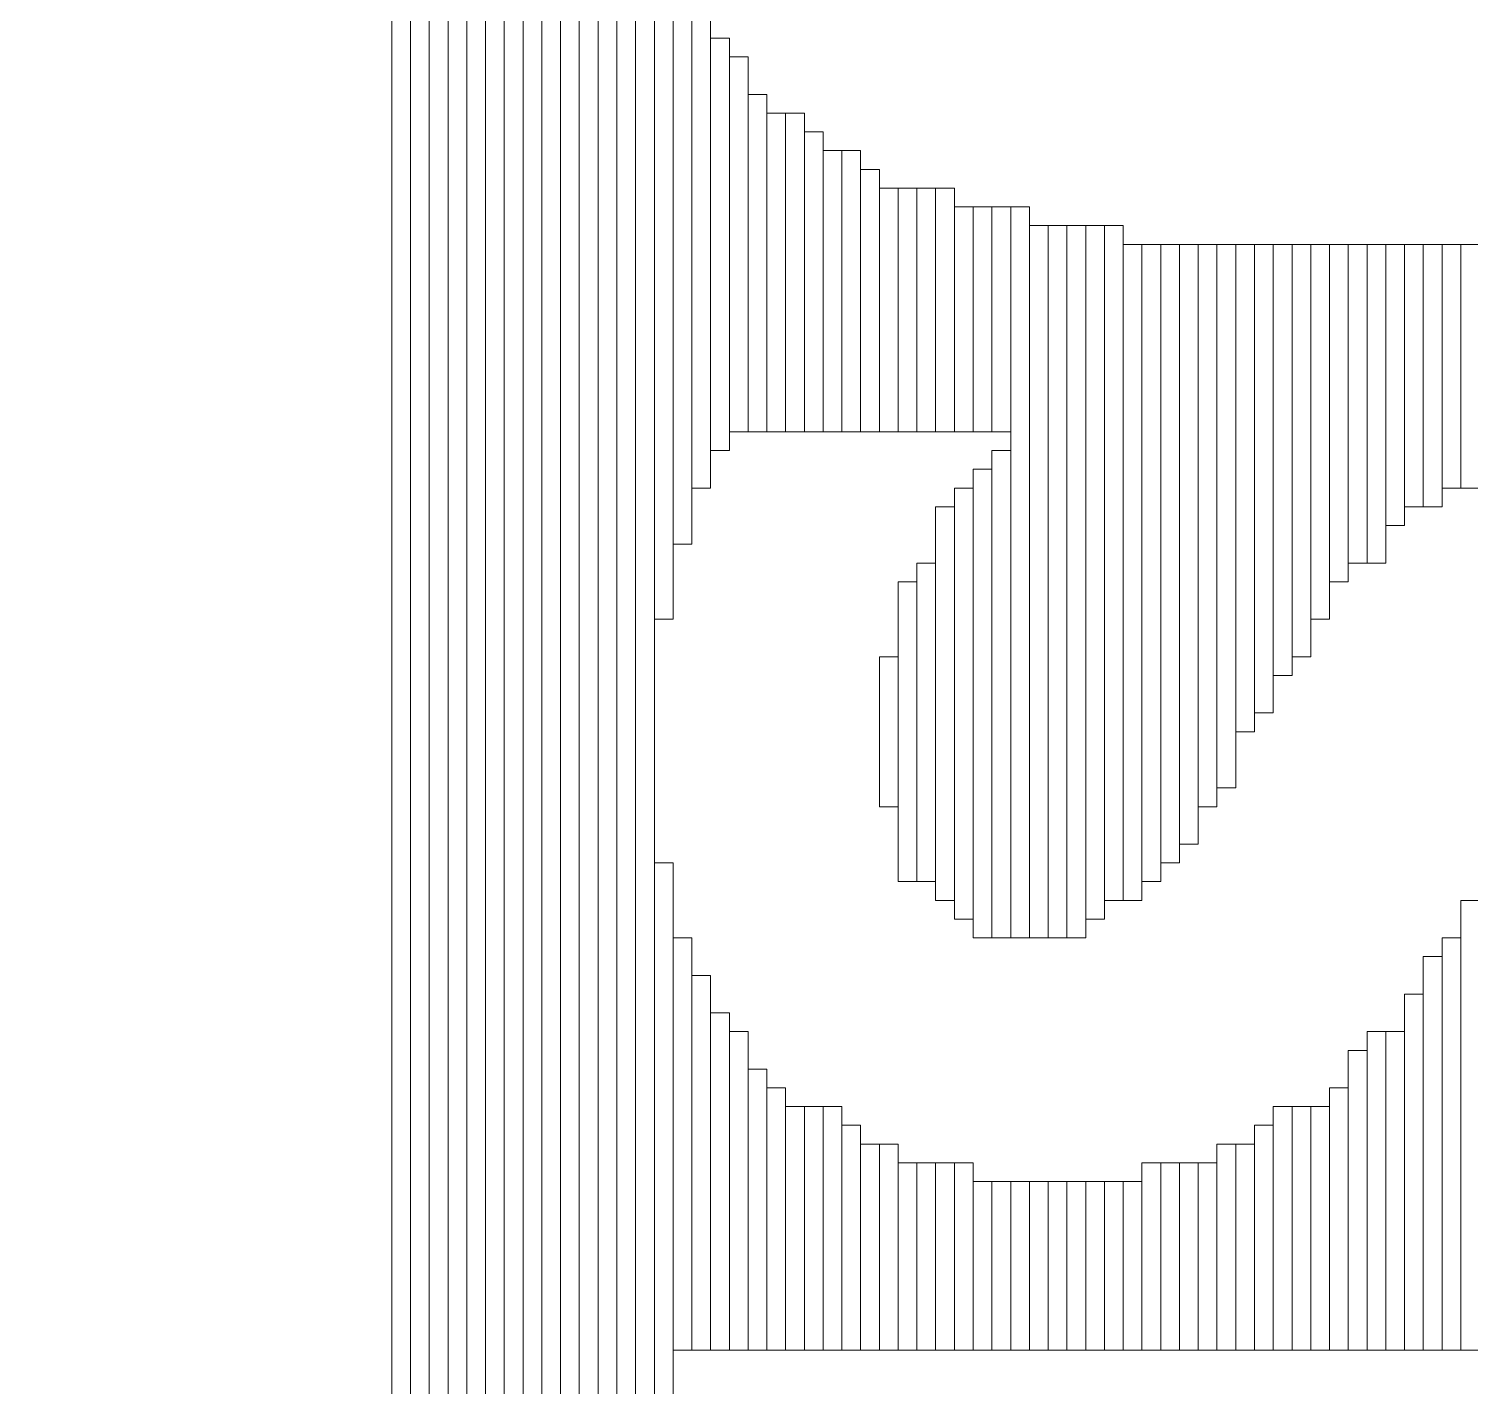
# Model space of a CAD drawing. Header units: millimetres. Extents: x -86 to 67, y -55 to 52.
# Drawn here: x 2.611 to 4.563, y 31.466 to 33.305 of the extents above; entities that cross this region are included whole.
import ezdxf

# ---------------------------------------------------------------- set-up
doc = ezdxf.new("R2010")
doc.units = ezdxf.units.MM
doc.header["$MEASUREMENT"] = 0
doc.layers.add('BG_OUTLINE', color=7, linetype='Continuous')
doc.layers.add('MA_PEN3', color=7, linetype='Continuous')

msp = doc.modelspace()

# ---------------------------------------------------------------- linework, layer by layer
at = {"layer": 'BG_OUTLINE', "color": 3, "lineweight": 9}
msp.add_open_spline([(-60.0926, 34.7331), (-60.0926, 34.7331), (63.7724, 34.7331), (63.7724, 34.7331), (63.7724, 34.7331), (64.585, 34.7336), (65.3646, 34.4113), (65.9396, 33.837), (65.9396, 33.837), (66.5146, 33.2627), (66.8379, 32.4797), (66.8384, 31.667), (66.8384, 31.667), (66.8384, 31.667), (66.8412, -52.28), (66.8412, -52.28), (66.8412, -52.28), (66.8412, -52.28), (66.8384, -52.1933), (66.8384, -52.1933), (66.8384, -52.1933), (66.8389, -53.006), (66.5166, -53.7856), (65.9424, -54.3606), (65.9424, -54.3606), (65.3681, -54.9356), (64.585, -55.2589), (63.7724, -55.2594), (63.7724, -55.2594), (63.7724, -55.2594), (-60.1869, -55.2594), (-60.1869, -55.2594), (-60.1869, -55.2594), (-60.1869, -55.2594), (-60.0853, -55.2518), (-60.0853, -55.2518), (-60.0853, -55.2518), (-60.8979, -55.2523), (-61.6775, -54.9299), (-62.2525, -54.3557), (-62.2525, -54.3557), (-62.8275, -53.7814), (-63.1508, -52.9984), (-63.1513, -52.1857), (-63.1513, -52.1857), (-63.1513, -52.1857), (-63.1587, 31.667), (-63.1587, 31.667), (-63.1587, 31.667), (-63.1592, 32.4797), (-62.8369, 33.2593), (-62.2626, 33.8343), (-62.2626, 33.8343), (-61.6883, 34.4093), (-60.9053, 34.7326), (-60.0926, 34.7331)], degree=3, knots=[0, 0, 0, 0, 0.071429, 0.071429, 0.071429, 0.071429, 0.142857, 0.142857, 0.142857, 0.142857, 0.214286, 0.214286, 0.214286, 0.214286, 0.285714, 0.285714, 0.285714, 0.285714, 0.357143, 0.357143, 0.357143, 0.357143, 0.428571, 0.428571, 0.428571, 0.428571, 0.5, 0.5, 0.5, 0.5, 0.571429, 0.571429, 0.571429, 0.571429, 0.642857, 0.642857, 0.642857, 0.642857, 0.714286, 0.714286, 0.714286, 0.714286, 0.785714, 0.785714, 0.785714, 0.785714, 0.857143, 0.857143, 0.857143, 0.857143, 0.928571, 0.928571, 0.928571, 0.928571, 1, 1, 1, 1], dxfattribs=at)
at = {"layer": 'MA_PEN3', "color": 5, "lineweight": 9}
for points in [[(3.1023, 34.3594), (3.1023, 34.3594), (3.1277, 34.3594), (3.1277, 34.3594), (3.1277, 34.3594), (3.1277, 34.3594), (3.1277, 23.285), (3.1277, 23.285), (3.1277, 23.285), (3.1277, 23.285), (3.1023, 23.285), (3.1023, 23.285), (3.1023, 23.285), (3.1023, 23.285), (3.1023, 34.3594), (3.1023, 34.3594)], [(3.1277, 34.3594), (3.1277, 34.3594), (3.1531, 34.3594), (3.1531, 34.3594), (3.1531, 34.3594), (3.1531, 34.3594), (3.1531, 23.285), (3.1531, 23.285), (3.1531, 23.285), (3.1531, 23.285), (3.1277, 23.285), (3.1277, 23.285), (3.1277, 23.285), (3.1277, 23.285), (3.1277, 34.3594), (3.1277, 34.3594)], [(3.1531, 34.3594), (3.1531, 34.3594), (3.1785, 34.3594), (3.1785, 34.3594), (3.1785, 34.3594), (3.1785, 34.3594), (3.1785, 23.285), (3.1785, 23.285), (3.1785, 23.285), (3.1785, 23.285), (3.1531, 23.285), (3.1531, 23.285), (3.1531, 23.285), (3.1531, 23.285), (3.1531, 34.3594), (3.1531, 34.3594)], [(3.1785, 34.3594), (3.1785, 34.3594), (3.2039, 34.3594), (3.2039, 34.3594), (3.2039, 34.3594), (3.2039, 34.3594), (3.2039, 23.285), (3.2039, 23.285), (3.2039, 23.285), (3.2039, 23.285), (3.1785, 23.285), (3.1785, 23.285), (3.1785, 23.285), (3.1785, 23.285), (3.1785, 34.3594), (3.1785, 34.3594)], [(3.2039, 34.3594), (3.2039, 34.3594), (3.2293, 34.3594), (3.2293, 34.3594), (3.2293, 34.3594), (3.2293, 34.3594), (3.2293, 23.285), (3.2293, 23.285), (3.2293, 23.285), (3.2293, 23.285), (3.2039, 23.285), (3.2039, 23.285), (3.2039, 23.285), (3.2039, 23.285), (3.2039, 34.3594), (3.2039, 34.3594)], [(3.2293, 34.3594), (3.2293, 34.3594), (3.2547, 34.3594), (3.2547, 34.3594), (3.2547, 34.3594), (3.2547, 34.3594), (3.2547, 23.285), (3.2547, 23.285), (3.2547, 23.285), (3.2547, 23.285), (3.2293, 23.285), (3.2293, 23.285), (3.2293, 23.285), (3.2293, 23.285), (3.2293, 34.3594), (3.2293, 34.3594)], [(3.2547, 34.3594), (3.2547, 34.3594), (3.2801, 34.3594), (3.2801, 34.3594), (3.2801, 34.3594), (3.2801, 34.3594), (3.2801, 23.285), (3.2801, 23.285), (3.2801, 23.285), (3.2801, 23.285), (3.2547, 23.285), (3.2547, 23.285), (3.2547, 23.285), (3.2547, 23.285), (3.2547, 34.3594), (3.2547, 34.3594)], [(3.2801, 34.3594), (3.2801, 34.3594), (3.3055, 34.3594), (3.3055, 34.3594), (3.3055, 34.3594), (3.3055, 34.3594), (3.3055, 23.285), (3.3055, 23.285), (3.3055, 23.285), (3.3055, 23.285), (3.2801, 23.285), (3.2801, 23.285), (3.2801, 23.285), (3.2801, 23.285), (3.2801, 34.3594), (3.2801, 34.3594)], [(3.3055, 34.3594), (3.3055, 34.3594), (3.3309, 34.3594), (3.3309, 34.3594), (3.3309, 34.3594), (3.3309, 34.3594), (3.3309, 23.285), (3.3309, 23.285), (3.3309, 23.285), (3.3309, 23.285), (3.3055, 23.285), (3.3055, 23.285), (3.3055, 23.285), (3.3055, 23.285), (3.3055, 34.3594), (3.3055, 34.3594)], [(3.3309, 34.3594), (3.3309, 34.3594), (3.3563, 34.3594), (3.3563, 34.3594), (3.3563, 34.3594), (3.3563, 34.3594), (3.3563, 23.285), (3.3563, 23.285), (3.3563, 23.285), (3.3563, 23.285), (3.3309, 23.285), (3.3309, 23.285), (3.3309, 23.285), (3.3309, 23.285), (3.3309, 34.3594), (3.3309, 34.3594)], [(3.3563, 34.3594), (3.3563, 34.3594), (3.3817, 34.3594), (3.3817, 34.3594), (3.3817, 34.3594), (3.3817, 34.3594), (3.3817, 23.285), (3.3817, 23.285), (3.3817, 23.285), (3.3817, 23.285), (3.3563, 23.285), (3.3563, 23.285), (3.3563, 23.285), (3.3563, 23.285), (3.3563, 34.3594), (3.3563, 34.3594)], [(3.3817, 34.3594), (3.3817, 34.3594), (3.4071, 34.3594), (3.4071, 34.3594), (3.4071, 34.3594), (3.4071, 34.3594), (3.4071, 23.285), (3.4071, 23.285), (3.4071, 23.285), (3.4071, 23.285), (3.3817, 23.285), (3.3817, 23.285), (3.3817, 23.285), (3.3817, 23.285), (3.3817, 34.3594), (3.3817, 34.3594)], [(3.4071, 34.3594), (3.4071, 34.3594), (3.4325, 34.3594), (3.4325, 34.3594), (3.4325, 34.3594), (3.4325, 34.3594), (3.4325, 23.285), (3.4325, 23.285), (3.4325, 23.285), (3.4325, 23.285), (3.4071, 23.285), (3.4071, 23.285), (3.4071, 23.285), (3.4071, 23.285), (3.4071, 34.3594), (3.4071, 34.3594)], [(3.4325, 34.3594), (3.4325, 34.3594), (3.4579, 34.3594), (3.4579, 34.3594), (3.4579, 34.3594), (3.4579, 34.3594), (3.4579, 23.285), (3.4579, 23.285), (3.4579, 23.285), (3.4579, 23.285), (3.4325, 23.285), (3.4325, 23.285), (3.4325, 23.285), (3.4325, 23.285), (3.4325, 34.3594), (3.4325, 34.3594)], [(3.4579, 33.4958), (3.4579, 33.4958), (3.4833, 33.4958), (3.4833, 33.4958), (3.4833, 33.4958), (3.4833, 33.4958), (3.4833, 32.5052), (3.4833, 32.5052), (3.4833, 32.5052), (3.4833, 32.5052), (3.4579, 32.5052), (3.4579, 32.5052), (3.4579, 32.5052), (3.4579, 32.5052), (3.4579, 33.4958), (3.4579, 33.4958)], [(3.4833, 33.3942), (3.4833, 33.3942), (3.5087, 33.3942), (3.5087, 33.3942), (3.5087, 33.3942), (3.5087, 33.3942), (3.5087, 32.6068), (3.5087, 32.6068), (3.5087, 32.6068), (3.5087, 32.6068), (3.4833, 32.6068), (3.4833, 32.6068), (3.4833, 32.6068), (3.4833, 32.6068), (3.4833, 33.3942), (3.4833, 33.3942)], [(3.5087, 33.3434), (3.5087, 33.3434), (3.5341, 33.3434), (3.5341, 33.3434), (3.5341, 33.3434), (3.5341, 33.3434), (3.5341, 32.683), (3.5341, 32.683), (3.5341, 32.683), (3.5341, 32.683), (3.5087, 32.683), (3.5087, 32.683), (3.5087, 32.683), (3.5087, 32.683), (3.5087, 33.3434), (3.5087, 33.3434)], [(3.5341, 33.2926), (3.5341, 33.2926), (3.5595, 33.2926), (3.5595, 33.2926), (3.5595, 33.2926), (3.5595, 33.2926), (3.5595, 32.7338), (3.5595, 32.7338), (3.5595, 32.7338), (3.5595, 32.7338), (3.5341, 32.7338), (3.5341, 32.7338), (3.5341, 32.7338), (3.5341, 32.7338), (3.5341, 33.2926), (3.5341, 33.2926)], [(3.5595, 33.2672), (3.5595, 33.2672), (3.5849, 33.2672), (3.5849, 33.2672), (3.5849, 33.2672), (3.5849, 33.2672), (3.5849, 32.7592), (3.5849, 32.7592), (3.5849, 32.7592), (3.5849, 32.7592), (3.5595, 32.7592), (3.5595, 32.7592), (3.5595, 32.7592), (3.5595, 32.7592), (3.5595, 33.2672), (3.5595, 33.2672)], [(3.5849, 33.2164), (3.5849, 33.2164), (3.6103, 33.2164), (3.6103, 33.2164), (3.6103, 33.2164), (3.6103, 33.2164), (3.6103, 32.7592), (3.6103, 32.7592), (3.6103, 32.7592), (3.6103, 32.7592), (3.5849, 32.7592), (3.5849, 32.7592), (3.5849, 32.7592), (3.5849, 32.7592), (3.5849, 33.2164), (3.5849, 33.2164)], [(3.6103, 33.191), (3.6103, 33.191), (3.6357, 33.191), (3.6357, 33.191), (3.6357, 33.191), (3.6357, 33.191), (3.6357, 32.7592), (3.6357, 32.7592), (3.6357, 32.7592), (3.6357, 32.7592), (3.6103, 32.7592), (3.6103, 32.7592), (3.6103, 32.7592), (3.6103, 32.7592), (3.6103, 33.191), (3.6103, 33.191)], [(3.6357, 33.191), (3.6357, 33.191), (3.6611, 33.191), (3.6611, 33.191), (3.6611, 33.191), (3.6611, 33.191), (3.6611, 32.7592), (3.6611, 32.7592), (3.6611, 32.7592), (3.6611, 32.7592), (3.6357, 32.7592), (3.6357, 32.7592), (3.6357, 32.7592), (3.6357, 32.7592), (3.6357, 33.191), (3.6357, 33.191)], [(3.6611, 33.1656), (3.6611, 33.1656), (3.6865, 33.1656), (3.6865, 33.1656), (3.6865, 33.1656), (3.6865, 33.1656), (3.6865, 32.7592), (3.6865, 32.7592), (3.6865, 32.7592), (3.6865, 32.7592), (3.6611, 32.7592), (3.6611, 32.7592), (3.6611, 32.7592), (3.6611, 32.7592), (3.6611, 33.1656), (3.6611, 33.1656)], [(3.6865, 33.1402), (3.6865, 33.1402), (3.7119, 33.1402), (3.7119, 33.1402), (3.7119, 33.1402), (3.7119, 33.1402), (3.7119, 32.7592), (3.7119, 32.7592), (3.7119, 32.7592), (3.7119, 32.7592), (3.6865, 32.7592), (3.6865, 32.7592), (3.6865, 32.7592), (3.6865, 32.7592), (3.6865, 33.1402), (3.6865, 33.1402)], [(3.7119, 33.1402), (3.7119, 33.1402), (3.7373, 33.1402), (3.7373, 33.1402), (3.7373, 33.1402), (3.7373, 33.1402), (3.7373, 32.7592), (3.7373, 32.7592), (3.7373, 32.7592), (3.7373, 32.7592), (3.7119, 32.7592), (3.7119, 32.7592), (3.7119, 32.7592), (3.7119, 32.7592), (3.7119, 33.1402), (3.7119, 33.1402)], [(3.7373, 33.1148), (3.7373, 33.1148), (3.7627, 33.1148), (3.7627, 33.1148), (3.7627, 33.1148), (3.7627, 33.1148), (3.7627, 32.7592), (3.7627, 32.7592), (3.7627, 32.7592), (3.7627, 32.7592), (3.7373, 32.7592), (3.7373, 32.7592), (3.7373, 32.7592), (3.7373, 32.7592), (3.7373, 33.1148), (3.7373, 33.1148)], [(3.7627, 33.0894), (3.7627, 33.0894), (3.7881, 33.0894), (3.7881, 33.0894), (3.7881, 33.0894), (3.7881, 33.0894), (3.7881, 32.7592), (3.7881, 32.7592), (3.7881, 32.7592), (3.7881, 32.7592), (3.7627, 32.7592), (3.7627, 32.7592), (3.7627, 32.7592), (3.7627, 32.7592), (3.7627, 33.0894), (3.7627, 33.0894)], [(3.7881, 33.0894), (3.7881, 33.0894), (3.8135, 33.0894), (3.8135, 33.0894), (3.8135, 33.0894), (3.8135, 33.0894), (3.8135, 32.7592), (3.8135, 32.7592), (3.8135, 32.7592), (3.8135, 32.7592), (3.7881, 32.7592), (3.7881, 32.7592), (3.7881, 32.7592), (3.7881, 32.7592), (3.7881, 33.0894), (3.7881, 33.0894)], [(3.8135, 33.0894), (3.8135, 33.0894), (3.8389, 33.0894), (3.8389, 33.0894), (3.8389, 33.0894), (3.8389, 33.0894), (3.8389, 32.7592), (3.8389, 32.7592), (3.8389, 32.7592), (3.8389, 32.7592), (3.8135, 32.7592), (3.8135, 32.7592), (3.8135, 32.7592), (3.8135, 32.7592), (3.8135, 33.0894), (3.8135, 33.0894)], [(3.8389, 33.0894), (3.8389, 33.0894), (3.8643, 33.0894), (3.8643, 33.0894), (3.8643, 33.0894), (3.8643, 33.0894), (3.8643, 32.7592), (3.8643, 32.7592), (3.8643, 32.7592), (3.8643, 32.7592), (3.8389, 32.7592), (3.8389, 32.7592), (3.8389, 32.7592), (3.8389, 32.7592), (3.8389, 33.0894), (3.8389, 33.0894)], [(3.8643, 33.064), (3.8643, 33.064), (3.8897, 33.064), (3.8897, 33.064), (3.8897, 33.064), (3.8897, 33.064), (3.8897, 32.7592), (3.8897, 32.7592), (3.8897, 32.7592), (3.8897, 32.7592), (3.8643, 32.7592), (3.8643, 32.7592), (3.8643, 32.7592), (3.8643, 32.7592), (3.8643, 33.064), (3.8643, 33.064)], [(3.8897, 33.064), (3.8897, 33.064), (3.9151, 33.064), (3.9151, 33.064), (3.9151, 33.064), (3.9151, 33.064), (3.9151, 32.7592), (3.9151, 32.7592), (3.9151, 32.7592), (3.9151, 32.7592), (3.8897, 32.7592), (3.8897, 32.7592), (3.8897, 32.7592), (3.8897, 32.7592), (3.8897, 33.064), (3.8897, 33.064)], [(3.9151, 33.064), (3.9151, 33.064), (3.9405, 33.064), (3.9405, 33.064), (3.9405, 33.064), (3.9405, 33.064), (3.9405, 32.7592), (3.9405, 32.7592), (3.9405, 32.7592), (3.9405, 32.7592), (3.9151, 32.7592), (3.9151, 32.7592), (3.9151, 32.7592), (3.9151, 32.7592), (3.9151, 33.064), (3.9151, 33.064)], [(3.9405, 33.064), (3.9405, 33.064), (3.9659, 33.064), (3.9659, 33.064), (3.9659, 33.064), (3.9659, 33.064), (3.9659, 32.0734), (3.9659, 32.0734), (3.9659, 32.0734), (3.9659, 32.0734), (3.9405, 32.0734), (3.9405, 32.0734), (3.9405, 32.0734), (3.9405, 32.0734), (3.9405, 33.064), (3.9405, 33.064)], [(3.9659, 33.0386), (3.9659, 33.0386), (3.9913, 33.0386), (3.9913, 33.0386), (3.9913, 33.0386), (3.9913, 33.0386), (3.9913, 32.0734), (3.9913, 32.0734), (3.9913, 32.0734), (3.9913, 32.0734), (3.9659, 32.0734), (3.9659, 32.0734), (3.9659, 32.0734), (3.9659, 32.0734), (3.9659, 33.0386), (3.9659, 33.0386)], [(3.9913, 33.0386), (3.9913, 33.0386), (4.0167, 33.0386), (4.0167, 33.0386), (4.0167, 33.0386), (4.0167, 33.0386), (4.0167, 32.0734), (4.0167, 32.0734), (4.0167, 32.0734), (4.0167, 32.0734), (3.9913, 32.0734), (3.9913, 32.0734), (3.9913, 32.0734), (3.9913, 32.0734), (3.9913, 33.0386), (3.9913, 33.0386)], [(4.0167, 33.0386), (4.0167, 33.0386), (4.0421, 33.0386), (4.0421, 33.0386), (4.0421, 33.0386), (4.0421, 33.0386), (4.0421, 32.0734), (4.0421, 32.0734), (4.0421, 32.0734), (4.0421, 32.0734), (4.0167, 32.0734), (4.0167, 32.0734), (4.0167, 32.0734), (4.0167, 32.0734), (4.0167, 33.0386), (4.0167, 33.0386)], [(4.0421, 33.0386), (4.0421, 33.0386), (4.0675, 33.0386), (4.0675, 33.0386), (4.0675, 33.0386), (4.0675, 33.0386), (4.0675, 32.0988), (4.0675, 32.0988), (4.0675, 32.0988), (4.0675, 32.0988), (4.0421, 32.0988), (4.0421, 32.0988), (4.0421, 32.0988), (4.0421, 32.0988), (4.0421, 33.0386), (4.0421, 33.0386)], [(4.0675, 33.0386), (4.0675, 33.0386), (4.0929, 33.0386), (4.0929, 33.0386), (4.0929, 33.0386), (4.0929, 33.0386), (4.0929, 32.1242), (4.0929, 32.1242), (4.0929, 32.1242), (4.0929, 32.1242), (4.0675, 32.1242), (4.0675, 32.1242), (4.0675, 32.1242), (4.0675, 32.1242), (4.0675, 33.0386), (4.0675, 33.0386)], [(4.0929, 33.0132), (4.0929, 33.0132), (4.1183, 33.0132), (4.1183, 33.0132), (4.1183, 33.0132), (4.1183, 33.0132), (4.1183, 32.1242), (4.1183, 32.1242), (4.1183, 32.1242), (4.1183, 32.1242), (4.0929, 32.1242), (4.0929, 32.1242), (4.0929, 32.1242), (4.0929, 32.1242), (4.0929, 33.0132), (4.0929, 33.0132)], [(4.1183, 33.0132), (4.1183, 33.0132), (4.1437, 33.0132), (4.1437, 33.0132), (4.1437, 33.0132), (4.1437, 33.0132), (4.1437, 32.1496), (4.1437, 32.1496), (4.1437, 32.1496), (4.1437, 32.1496), (4.1183, 32.1496), (4.1183, 32.1496), (4.1183, 32.1496), (4.1183, 32.1496), (4.1183, 33.0132), (4.1183, 33.0132)], [(4.1437, 33.0132), (4.1437, 33.0132), (4.1691, 33.0132), (4.1691, 33.0132), (4.1691, 33.0132), (4.1691, 33.0132), (4.1691, 32.175), (4.1691, 32.175), (4.1691, 32.175), (4.1691, 32.175), (4.1437, 32.175), (4.1437, 32.175), (4.1437, 32.175), (4.1437, 32.175), (4.1437, 33.0132), (4.1437, 33.0132)], [(4.1691, 33.0132), (4.1691, 33.0132), (4.1945, 33.0132), (4.1945, 33.0132), (4.1945, 33.0132), (4.1945, 33.0132), (4.1945, 32.2004), (4.1945, 32.2004), (4.1945, 32.2004), (4.1945, 32.2004), (4.1691, 32.2004), (4.1691, 32.2004), (4.1691, 32.2004), (4.1691, 32.2004), (4.1691, 33.0132), (4.1691, 33.0132)], [(4.1945, 33.0132), (4.1945, 33.0132), (4.2199, 33.0132), (4.2199, 33.0132), (4.2199, 33.0132), (4.2199, 33.0132), (4.2199, 32.2512), (4.2199, 32.2512), (4.2199, 32.2512), (4.2199, 32.2512), (4.1945, 32.2512), (4.1945, 32.2512), (4.1945, 32.2512), (4.1945, 32.2512), (4.1945, 33.0132), (4.1945, 33.0132)], [(4.2199, 33.0132), (4.2199, 33.0132), (4.2453, 33.0132), (4.2453, 33.0132), (4.2453, 33.0132), (4.2453, 33.0132), (4.2453, 32.2766), (4.2453, 32.2766), (4.2453, 32.2766), (4.2453, 32.2766), (4.2199, 32.2766), (4.2199, 32.2766), (4.2199, 32.2766), (4.2199, 32.2766), (4.2199, 33.0132), (4.2199, 33.0132)], [(4.2453, 33.0132), (4.2453, 33.0132), (4.2707, 33.0132), (4.2707, 33.0132), (4.2707, 33.0132), (4.2707, 33.0132), (4.2707, 32.3528), (4.2707, 32.3528), (4.2707, 32.3528), (4.2707, 32.3528), (4.2453, 32.3528), (4.2453, 32.3528), (4.2453, 32.3528), (4.2453, 32.3528), (4.2453, 33.0132), (4.2453, 33.0132)], [(4.2707, 33.0132), (4.2707, 33.0132), (4.2961, 33.0132), (4.2961, 33.0132), (4.2961, 33.0132), (4.2961, 33.0132), (4.2961, 32.3782), (4.2961, 32.3782), (4.2961, 32.3782), (4.2961, 32.3782), (4.2707, 32.3782), (4.2707, 32.3782), (4.2707, 32.3782), (4.2707, 32.3782), (4.2707, 33.0132), (4.2707, 33.0132)], [(4.2961, 33.0132), (4.2961, 33.0132), (4.3215, 33.0132), (4.3215, 33.0132), (4.3215, 33.0132), (4.3215, 33.0132), (4.3215, 32.429), (4.3215, 32.429), (4.3215, 32.429), (4.3215, 32.429), (4.2961, 32.429), (4.2961, 32.429), (4.2961, 32.429), (4.2961, 32.429), (4.2961, 33.0132), (4.2961, 33.0132)], [(4.3215, 33.0132), (4.3215, 33.0132), (4.3469, 33.0132), (4.3469, 33.0132), (4.3469, 33.0132), (4.3469, 33.0132), (4.3469, 32.4544), (4.3469, 32.4544), (4.3469, 32.4544), (4.3469, 32.4544), (4.3215, 32.4544), (4.3215, 32.4544), (4.3215, 32.4544), (4.3215, 32.4544), (4.3215, 33.0132), (4.3215, 33.0132)], [(4.3469, 33.0132), (4.3469, 33.0132), (4.3723, 33.0132), (4.3723, 33.0132), (4.3723, 33.0132), (4.3723, 33.0132), (4.3723, 32.5052), (4.3723, 32.5052), (4.3723, 32.5052), (4.3723, 32.5052), (4.3469, 32.5052), (4.3469, 32.5052), (4.3469, 32.5052), (4.3469, 32.5052), (4.3469, 33.0132), (4.3469, 33.0132)], [(4.3723, 33.0132), (4.3723, 33.0132), (4.3977, 33.0132), (4.3977, 33.0132), (4.3977, 33.0132), (4.3977, 33.0132), (4.3977, 32.556), (4.3977, 32.556), (4.3977, 32.556), (4.3977, 32.556), (4.3723, 32.556), (4.3723, 32.556), (4.3723, 32.556), (4.3723, 32.556), (4.3723, 33.0132), (4.3723, 33.0132)], [(4.3977, 33.0132), (4.3977, 33.0132), (4.4231, 33.0132), (4.4231, 33.0132), (4.4231, 33.0132), (4.4231, 33.0132), (4.4231, 32.5814), (4.4231, 32.5814), (4.4231, 32.5814), (4.4231, 32.5814), (4.3977, 32.5814), (4.3977, 32.5814), (4.3977, 32.5814), (4.3977, 32.5814), (4.3977, 33.0132), (4.3977, 33.0132)], [(4.4231, 33.0132), (4.4231, 33.0132), (4.4485, 33.0132), (4.4485, 33.0132), (4.4485, 33.0132), (4.4485, 33.0132), (4.4485, 32.5814), (4.4485, 32.5814), (4.4485, 32.5814), (4.4485, 32.5814), (4.4231, 32.5814), (4.4231, 32.5814), (4.4231, 32.5814), (4.4231, 32.5814), (4.4231, 33.0132), (4.4231, 33.0132)], [(4.4485, 33.0132), (4.4485, 33.0132), (4.4739, 33.0132), (4.4739, 33.0132), (4.4739, 33.0132), (4.4739, 33.0132), (4.4739, 32.6322), (4.4739, 32.6322), (4.4739, 32.6322), (4.4739, 32.6322), (4.4485, 32.6322), (4.4485, 32.6322), (4.4485, 32.6322), (4.4485, 32.6322), (4.4485, 33.0132), (4.4485, 33.0132)], [(4.4739, 33.0132), (4.4739, 33.0132), (4.4993, 33.0132), (4.4993, 33.0132), (4.4993, 33.0132), (4.4993, 33.0132), (4.4993, 32.6576), (4.4993, 32.6576), (4.4993, 32.6576), (4.4993, 32.6576), (4.4739, 32.6576), (4.4739, 32.6576), (4.4739, 32.6576), (4.4739, 32.6576), (4.4739, 33.0132), (4.4739, 33.0132)], [(4.4993, 33.0132), (4.4993, 33.0132), (4.5247, 33.0132), (4.5247, 33.0132), (4.5247, 33.0132), (4.5247, 33.0132), (4.5247, 32.6576), (4.5247, 32.6576), (4.5247, 32.6576), (4.5247, 32.6576), (4.4993, 32.6576), (4.4993, 32.6576), (4.4993, 32.6576), (4.4993, 32.6576), (4.4993, 33.0132), (4.4993, 33.0132)], [(4.5247, 33.0132), (4.5247, 33.0132), (4.5501, 33.0132), (4.5501, 33.0132), (4.5501, 33.0132), (4.5501, 33.0132), (4.5501, 32.683), (4.5501, 32.683), (4.5501, 32.683), (4.5501, 32.683), (4.5247, 32.683), (4.5247, 32.683), (4.5247, 32.683), (4.5247, 32.683), (4.5247, 33.0132), (4.5247, 33.0132)], [(4.5501, 33.0132), (4.5501, 33.0132), (4.5755, 33.0132), (4.5755, 33.0132), (4.5755, 33.0132), (4.5755, 33.0132), (4.5755, 32.683), (4.5755, 32.683), (4.5755, 32.683), (4.5755, 32.683), (4.5501, 32.683), (4.5501, 32.683), (4.5501, 32.683), (4.5501, 32.683), (4.5501, 33.0132), (4.5501, 33.0132)], [(3.9151, 32.7338), (3.9151, 32.7338), (3.9405, 32.7338), (3.9405, 32.7338), (3.9405, 32.7338), (3.9405, 32.7338), (3.9405, 32.0734), (3.9405, 32.0734), (3.9405, 32.0734), (3.9405, 32.0734), (3.9151, 32.0734), (3.9151, 32.0734), (3.9151, 32.0734), (3.9151, 32.0734), (3.9151, 32.7338), (3.9151, 32.7338)], [(3.8897, 32.7084), (3.8897, 32.7084), (3.9151, 32.7084), (3.9151, 32.7084), (3.9151, 32.7084), (3.9151, 32.7084), (3.9151, 32.0734), (3.9151, 32.0734), (3.9151, 32.0734), (3.9151, 32.0734), (3.8897, 32.0734), (3.8897, 32.0734), (3.8897, 32.0734), (3.8897, 32.0734), (3.8897, 32.7084), (3.8897, 32.7084)], [(3.8643, 32.683), (3.8643, 32.683), (3.8897, 32.683), (3.8897, 32.683), (3.8897, 32.683), (3.8897, 32.683), (3.8897, 32.0988), (3.8897, 32.0988), (3.8897, 32.0988), (3.8897, 32.0988), (3.8643, 32.0988), (3.8643, 32.0988), (3.8643, 32.0988), (3.8643, 32.0988), (3.8643, 32.683), (3.8643, 32.683)], [(3.8389, 32.6576), (3.8389, 32.6576), (3.8643, 32.6576), (3.8643, 32.6576), (3.8643, 32.6576), (3.8643, 32.6576), (3.8643, 32.1242), (3.8643, 32.1242), (3.8643, 32.1242), (3.8643, 32.1242), (3.8389, 32.1242), (3.8389, 32.1242), (3.8389, 32.1242), (3.8389, 32.1242), (3.8389, 32.6576), (3.8389, 32.6576)], [(3.8135, 32.5814), (3.8135, 32.5814), (3.8389, 32.5814), (3.8389, 32.5814), (3.8389, 32.5814), (3.8389, 32.5814), (3.8389, 32.1496), (3.8389, 32.1496), (3.8389, 32.1496), (3.8389, 32.1496), (3.8135, 32.1496), (3.8135, 32.1496), (3.8135, 32.1496), (3.8135, 32.1496), (3.8135, 32.5814), (3.8135, 32.5814)], [(3.7881, 32.556), (3.7881, 32.556), (3.8135, 32.556), (3.8135, 32.556), (3.8135, 32.556), (3.8135, 32.556), (3.8135, 32.1496), (3.8135, 32.1496), (3.8135, 32.1496), (3.8135, 32.1496), (3.7881, 32.1496), (3.7881, 32.1496), (3.7881, 32.1496), (3.7881, 32.1496), (3.7881, 32.556), (3.7881, 32.556)], [(3.7627, 32.4544), (3.7627, 32.4544), (3.7881, 32.4544), (3.7881, 32.4544), (3.7881, 32.4544), (3.7881, 32.4544), (3.7881, 32.2512), (3.7881, 32.2512), (3.7881, 32.2512), (3.7881, 32.2512), (3.7627, 32.2512), (3.7627, 32.2512), (3.7627, 32.2512), (3.7627, 32.2512), (3.7627, 32.4544), (3.7627, 32.4544)], [(3.4579, 32.175), (3.4579, 32.175), (3.4833, 32.175), (3.4833, 32.175), (3.4833, 32.175), (3.4833, 32.175), (3.4833, 29.4064), (3.4833, 29.4064), (3.4833, 29.4064), (3.4833, 29.4064), (3.4579, 29.4064), (3.4579, 29.4064), (3.4579, 29.4064), (3.4579, 29.4064), (3.4579, 32.175), (3.4579, 32.175)], [(4.5501, 32.1242), (4.5501, 32.1242), (4.5755, 32.1242), (4.5755, 32.1242), (4.5755, 32.1242), (4.5755, 32.1242), (4.5755, 31.5146), (4.5755, 31.5146), (4.5755, 31.5146), (4.5755, 31.5146), (4.5501, 31.5146), (4.5501, 31.5146), (4.5501, 31.5146), (4.5501, 31.5146), (4.5501, 32.1242), (4.5501, 32.1242)], [(3.4833, 32.0734), (3.4833, 32.0734), (3.5087, 32.0734), (3.5087, 32.0734), (3.5087, 32.0734), (3.5087, 32.0734), (3.5087, 31.5146), (3.5087, 31.5146), (3.5087, 31.5146), (3.5087, 31.5146), (3.4833, 31.5146), (3.4833, 31.5146), (3.4833, 31.5146), (3.4833, 31.5146), (3.4833, 32.0734), (3.4833, 32.0734)], [(4.5247, 32.0734), (4.5247, 32.0734), (4.5501, 32.0734), (4.5501, 32.0734), (4.5501, 32.0734), (4.5501, 32.0734), (4.5501, 31.5146), (4.5501, 31.5146), (4.5501, 31.5146), (4.5501, 31.5146), (4.5247, 31.5146), (4.5247, 31.5146), (4.5247, 31.5146), (4.5247, 31.5146), (4.5247, 32.0734), (4.5247, 32.0734)], [(4.4993, 32.048), (4.4993, 32.048), (4.5247, 32.048), (4.5247, 32.048), (4.5247, 32.048), (4.5247, 32.048), (4.5247, 31.5146), (4.5247, 31.5146), (4.5247, 31.5146), (4.5247, 31.5146), (4.4993, 31.5146), (4.4993, 31.5146), (4.4993, 31.5146), (4.4993, 31.5146), (4.4993, 32.048), (4.4993, 32.048)], [(3.5087, 32.0226), (3.5087, 32.0226), (3.5341, 32.0226), (3.5341, 32.0226), (3.5341, 32.0226), (3.5341, 32.0226), (3.5341, 31.5146), (3.5341, 31.5146), (3.5341, 31.5146), (3.5341, 31.5146), (3.5087, 31.5146), (3.5087, 31.5146), (3.5087, 31.5146), (3.5087, 31.5146), (3.5087, 32.0226), (3.5087, 32.0226)], [(4.4739, 31.9972), (4.4739, 31.9972), (4.4993, 31.9972), (4.4993, 31.9972), (4.4993, 31.9972), (4.4993, 31.9972), (4.4993, 31.5146), (4.4993, 31.5146), (4.4993, 31.5146), (4.4993, 31.5146), (4.4739, 31.5146), (4.4739, 31.5146), (4.4739, 31.5146), (4.4739, 31.5146), (4.4739, 31.9972), (4.4739, 31.9972)], [(3.5341, 31.9718), (3.5341, 31.9718), (3.5595, 31.9718), (3.5595, 31.9718), (3.5595, 31.9718), (3.5595, 31.9718), (3.5595, 31.5146), (3.5595, 31.5146), (3.5595, 31.5146), (3.5595, 31.5146), (3.5341, 31.5146), (3.5341, 31.5146), (3.5341, 31.5146), (3.5341, 31.5146), (3.5341, 31.9718), (3.5341, 31.9718)], [(3.5595, 31.9464), (3.5595, 31.9464), (3.5849, 31.9464), (3.5849, 31.9464), (3.5849, 31.9464), (3.5849, 31.9464), (3.5849, 31.5146), (3.5849, 31.5146), (3.5849, 31.5146), (3.5849, 31.5146), (3.5595, 31.5146), (3.5595, 31.5146), (3.5595, 31.5146), (3.5595, 31.5146), (3.5595, 31.9464), (3.5595, 31.9464)], [(4.4231, 31.9464), (4.4231, 31.9464), (4.4485, 31.9464), (4.4485, 31.9464), (4.4485, 31.9464), (4.4485, 31.9464), (4.4485, 31.5146), (4.4485, 31.5146), (4.4485, 31.5146), (4.4485, 31.5146), (4.4231, 31.5146), (4.4231, 31.5146), (4.4231, 31.5146), (4.4231, 31.5146), (4.4231, 31.9464), (4.4231, 31.9464)], [(4.4485, 31.9464), (4.4485, 31.9464), (4.4739, 31.9464), (4.4739, 31.9464), (4.4739, 31.9464), (4.4739, 31.9464), (4.4739, 31.5146), (4.4739, 31.5146), (4.4739, 31.5146), (4.4739, 31.5146), (4.4485, 31.5146), (4.4485, 31.5146), (4.4485, 31.5146), (4.4485, 31.5146), (4.4485, 31.9464), (4.4485, 31.9464)], [(4.3977, 31.921), (4.3977, 31.921), (4.4231, 31.921), (4.4231, 31.921), (4.4231, 31.921), (4.4231, 31.921), (4.4231, 31.5146), (4.4231, 31.5146), (4.4231, 31.5146), (4.4231, 31.5146), (4.3977, 31.5146), (4.3977, 31.5146), (4.3977, 31.5146), (4.3977, 31.5146), (4.3977, 31.921), (4.3977, 31.921)], [(3.5849, 31.8956), (3.5849, 31.8956), (3.6103, 31.8956), (3.6103, 31.8956), (3.6103, 31.8956), (3.6103, 31.8956), (3.6103, 31.5146), (3.6103, 31.5146), (3.6103, 31.5146), (3.6103, 31.5146), (3.5849, 31.5146), (3.5849, 31.5146), (3.5849, 31.5146), (3.5849, 31.5146), (3.5849, 31.8956), (3.5849, 31.8956)], [(3.6103, 31.8702), (3.6103, 31.8702), (3.6357, 31.8702), (3.6357, 31.8702), (3.6357, 31.8702), (3.6357, 31.8702), (3.6357, 31.5146), (3.6357, 31.5146), (3.6357, 31.5146), (3.6357, 31.5146), (3.6103, 31.5146), (3.6103, 31.5146), (3.6103, 31.5146), (3.6103, 31.5146), (3.6103, 31.8702), (3.6103, 31.8702)], [(4.3723, 31.8702), (4.3723, 31.8702), (4.3977, 31.8702), (4.3977, 31.8702), (4.3977, 31.8702), (4.3977, 31.8702), (4.3977, 31.5146), (4.3977, 31.5146), (4.3977, 31.5146), (4.3977, 31.5146), (4.3723, 31.5146), (4.3723, 31.5146), (4.3723, 31.5146), (4.3723, 31.5146), (4.3723, 31.8702), (4.3723, 31.8702)], [(3.6357, 31.8448), (3.6357, 31.8448), (3.6611, 31.8448), (3.6611, 31.8448), (3.6611, 31.8448), (3.6611, 31.8448), (3.6611, 31.5146), (3.6611, 31.5146), (3.6611, 31.5146), (3.6611, 31.5146), (3.6357, 31.5146), (3.6357, 31.5146), (3.6357, 31.5146), (3.6357, 31.5146), (3.6357, 31.8448), (3.6357, 31.8448)], [(3.6611, 31.8448), (3.6611, 31.8448), (3.6865, 31.8448), (3.6865, 31.8448), (3.6865, 31.8448), (3.6865, 31.8448), (3.6865, 31.5146), (3.6865, 31.5146), (3.6865, 31.5146), (3.6865, 31.5146), (3.6611, 31.5146), (3.6611, 31.5146), (3.6611, 31.5146), (3.6611, 31.5146), (3.6611, 31.8448), (3.6611, 31.8448)], [(3.6865, 31.8448), (3.6865, 31.8448), (3.7119, 31.8448), (3.7119, 31.8448), (3.7119, 31.8448), (3.7119, 31.8448), (3.7119, 31.5146), (3.7119, 31.5146), (3.7119, 31.5146), (3.7119, 31.5146), (3.6865, 31.5146), (3.6865, 31.5146), (3.6865, 31.5146), (3.6865, 31.5146), (3.6865, 31.8448), (3.6865, 31.8448)], [(4.2961, 31.8448), (4.2961, 31.8448), (4.3215, 31.8448), (4.3215, 31.8448), (4.3215, 31.8448), (4.3215, 31.8448), (4.3215, 31.5146), (4.3215, 31.5146), (4.3215, 31.5146), (4.3215, 31.5146), (4.2961, 31.5146), (4.2961, 31.5146), (4.2961, 31.5146), (4.2961, 31.5146), (4.2961, 31.8448), (4.2961, 31.8448)], [(4.3215, 31.8448), (4.3215, 31.8448), (4.3469, 31.8448), (4.3469, 31.8448), (4.3469, 31.8448), (4.3469, 31.8448), (4.3469, 31.5146), (4.3469, 31.5146), (4.3469, 31.5146), (4.3469, 31.5146), (4.3215, 31.5146), (4.3215, 31.5146), (4.3215, 31.5146), (4.3215, 31.5146), (4.3215, 31.8448), (4.3215, 31.8448)], [(4.3469, 31.8448), (4.3469, 31.8448), (4.3723, 31.8448), (4.3723, 31.8448), (4.3723, 31.8448), (4.3723, 31.8448), (4.3723, 31.5146), (4.3723, 31.5146), (4.3723, 31.5146), (4.3723, 31.5146), (4.3469, 31.5146), (4.3469, 31.5146), (4.3469, 31.5146), (4.3469, 31.5146), (4.3469, 31.8448), (4.3469, 31.8448)], [(3.7119, 31.8194), (3.7119, 31.8194), (3.7373, 31.8194), (3.7373, 31.8194), (3.7373, 31.8194), (3.7373, 31.8194), (3.7373, 31.5146), (3.7373, 31.5146), (3.7373, 31.5146), (3.7373, 31.5146), (3.7119, 31.5146), (3.7119, 31.5146), (3.7119, 31.5146), (3.7119, 31.5146), (3.7119, 31.8194), (3.7119, 31.8194)], [(4.2707, 31.8194), (4.2707, 31.8194), (4.2961, 31.8194), (4.2961, 31.8194), (4.2961, 31.8194), (4.2961, 31.8194), (4.2961, 31.5146), (4.2961, 31.5146), (4.2961, 31.5146), (4.2961, 31.5146), (4.2707, 31.5146), (4.2707, 31.5146), (4.2707, 31.5146), (4.2707, 31.5146), (4.2707, 31.8194), (4.2707, 31.8194)], [(3.7373, 31.794), (3.7373, 31.794), (3.7627, 31.794), (3.7627, 31.794), (3.7627, 31.794), (3.7627, 31.794), (3.7627, 31.5146), (3.7627, 31.5146), (3.7627, 31.5146), (3.7627, 31.5146), (3.7373, 31.5146), (3.7373, 31.5146), (3.7373, 31.5146), (3.7373, 31.5146), (3.7373, 31.794), (3.7373, 31.794)], [(3.7627, 31.794), (3.7627, 31.794), (3.7881, 31.794), (3.7881, 31.794), (3.7881, 31.794), (3.7881, 31.794), (3.7881, 31.5146), (3.7881, 31.5146), (3.7881, 31.5146), (3.7881, 31.5146), (3.7627, 31.5146), (3.7627, 31.5146), (3.7627, 31.5146), (3.7627, 31.5146), (3.7627, 31.794), (3.7627, 31.794)], [(4.2199, 31.794), (4.2199, 31.794), (4.2453, 31.794), (4.2453, 31.794), (4.2453, 31.794), (4.2453, 31.794), (4.2453, 31.5146), (4.2453, 31.5146), (4.2453, 31.5146), (4.2453, 31.5146), (4.2199, 31.5146), (4.2199, 31.5146), (4.2199, 31.5146), (4.2199, 31.5146), (4.2199, 31.794), (4.2199, 31.794)], [(4.2453, 31.794), (4.2453, 31.794), (4.2707, 31.794), (4.2707, 31.794), (4.2707, 31.794), (4.2707, 31.794), (4.2707, 31.5146), (4.2707, 31.5146), (4.2707, 31.5146), (4.2707, 31.5146), (4.2453, 31.5146), (4.2453, 31.5146), (4.2453, 31.5146), (4.2453, 31.5146), (4.2453, 31.794), (4.2453, 31.794)], [(3.7881, 31.7686), (3.7881, 31.7686), (3.8135, 31.7686), (3.8135, 31.7686), (3.8135, 31.7686), (3.8135, 31.7686), (3.8135, 31.5146), (3.8135, 31.5146), (3.8135, 31.5146), (3.8135, 31.5146), (3.7881, 31.5146), (3.7881, 31.5146), (3.7881, 31.5146), (3.7881, 31.5146), (3.7881, 31.7686), (3.7881, 31.7686)], [(3.8135, 31.7686), (3.8135, 31.7686), (3.8389, 31.7686), (3.8389, 31.7686), (3.8389, 31.7686), (3.8389, 31.7686), (3.8389, 31.5146), (3.8389, 31.5146), (3.8389, 31.5146), (3.8389, 31.5146), (3.8135, 31.5146), (3.8135, 31.5146), (3.8135, 31.5146), (3.8135, 31.5146), (3.8135, 31.7686), (3.8135, 31.7686)], [(3.8389, 31.7686), (3.8389, 31.7686), (3.8643, 31.7686), (3.8643, 31.7686), (3.8643, 31.7686), (3.8643, 31.7686), (3.8643, 31.5146), (3.8643, 31.5146), (3.8643, 31.5146), (3.8643, 31.5146), (3.8389, 31.5146), (3.8389, 31.5146), (3.8389, 31.5146), (3.8389, 31.5146), (3.8389, 31.7686), (3.8389, 31.7686)], [(3.8643, 31.7686), (3.8643, 31.7686), (3.8897, 31.7686), (3.8897, 31.7686), (3.8897, 31.7686), (3.8897, 31.7686), (3.8897, 31.5146), (3.8897, 31.5146), (3.8897, 31.5146), (3.8897, 31.5146), (3.8643, 31.5146), (3.8643, 31.5146), (3.8643, 31.5146), (3.8643, 31.5146), (3.8643, 31.7686), (3.8643, 31.7686)], [(4.1183, 31.7686), (4.1183, 31.7686), (4.1437, 31.7686), (4.1437, 31.7686), (4.1437, 31.7686), (4.1437, 31.7686), (4.1437, 31.5146), (4.1437, 31.5146), (4.1437, 31.5146), (4.1437, 31.5146), (4.1183, 31.5146), (4.1183, 31.5146), (4.1183, 31.5146), (4.1183, 31.5146), (4.1183, 31.7686), (4.1183, 31.7686)], [(4.1437, 31.7686), (4.1437, 31.7686), (4.1691, 31.7686), (4.1691, 31.7686), (4.1691, 31.7686), (4.1691, 31.7686), (4.1691, 31.5146), (4.1691, 31.5146), (4.1691, 31.5146), (4.1691, 31.5146), (4.1437, 31.5146), (4.1437, 31.5146), (4.1437, 31.5146), (4.1437, 31.5146), (4.1437, 31.7686), (4.1437, 31.7686)], [(4.1691, 31.7686), (4.1691, 31.7686), (4.1945, 31.7686), (4.1945, 31.7686), (4.1945, 31.7686), (4.1945, 31.7686), (4.1945, 31.5146), (4.1945, 31.5146), (4.1945, 31.5146), (4.1945, 31.5146), (4.1691, 31.5146), (4.1691, 31.5146), (4.1691, 31.5146), (4.1691, 31.5146), (4.1691, 31.7686), (4.1691, 31.7686)], [(4.1945, 31.7686), (4.1945, 31.7686), (4.2199, 31.7686), (4.2199, 31.7686), (4.2199, 31.7686), (4.2199, 31.7686), (4.2199, 31.5146), (4.2199, 31.5146), (4.2199, 31.5146), (4.2199, 31.5146), (4.1945, 31.5146), (4.1945, 31.5146), (4.1945, 31.5146), (4.1945, 31.5146), (4.1945, 31.7686), (4.1945, 31.7686)], [(3.8897, 31.7432), (3.8897, 31.7432), (3.9151, 31.7432), (3.9151, 31.7432), (3.9151, 31.7432), (3.9151, 31.7432), (3.9151, 31.5146), (3.9151, 31.5146), (3.9151, 31.5146), (3.9151, 31.5146), (3.8897, 31.5146), (3.8897, 31.5146), (3.8897, 31.5146), (3.8897, 31.5146), (3.8897, 31.7432), (3.8897, 31.7432)], [(3.9151, 31.7432), (3.9151, 31.7432), (3.9405, 31.7432), (3.9405, 31.7432), (3.9405, 31.7432), (3.9405, 31.7432), (3.9405, 31.5146), (3.9405, 31.5146), (3.9405, 31.5146), (3.9405, 31.5146), (3.9151, 31.5146), (3.9151, 31.5146), (3.9151, 31.5146), (3.9151, 31.5146), (3.9151, 31.7432), (3.9151, 31.7432)], [(3.9405, 31.7432), (3.9405, 31.7432), (3.9659, 31.7432), (3.9659, 31.7432), (3.9659, 31.7432), (3.9659, 31.7432), (3.9659, 31.5146), (3.9659, 31.5146), (3.9659, 31.5146), (3.9659, 31.5146), (3.9405, 31.5146), (3.9405, 31.5146), (3.9405, 31.5146), (3.9405, 31.5146), (3.9405, 31.7432), (3.9405, 31.7432)], [(3.9659, 31.7432), (3.9659, 31.7432), (3.9913, 31.7432), (3.9913, 31.7432), (3.9913, 31.7432), (3.9913, 31.7432), (3.9913, 31.5146), (3.9913, 31.5146), (3.9913, 31.5146), (3.9913, 31.5146), (3.9659, 31.5146), (3.9659, 31.5146), (3.9659, 31.5146), (3.9659, 31.5146), (3.9659, 31.7432), (3.9659, 31.7432)], [(3.9913, 31.7432), (3.9913, 31.7432), (4.0167, 31.7432), (4.0167, 31.7432), (4.0167, 31.7432), (4.0167, 31.7432), (4.0167, 31.5146), (4.0167, 31.5146), (4.0167, 31.5146), (4.0167, 31.5146), (3.9913, 31.5146), (3.9913, 31.5146), (3.9913, 31.5146), (3.9913, 31.5146), (3.9913, 31.7432), (3.9913, 31.7432)], [(4.0167, 31.7432), (4.0167, 31.7432), (4.0421, 31.7432), (4.0421, 31.7432), (4.0421, 31.7432), (4.0421, 31.7432), (4.0421, 31.5146), (4.0421, 31.5146), (4.0421, 31.5146), (4.0421, 31.5146), (4.0167, 31.5146), (4.0167, 31.5146), (4.0167, 31.5146), (4.0167, 31.5146), (4.0167, 31.7432), (4.0167, 31.7432)], [(4.0421, 31.7432), (4.0421, 31.7432), (4.0675, 31.7432), (4.0675, 31.7432), (4.0675, 31.7432), (4.0675, 31.7432), (4.0675, 31.5146), (4.0675, 31.5146), (4.0675, 31.5146), (4.0675, 31.5146), (4.0421, 31.5146), (4.0421, 31.5146), (4.0421, 31.5146), (4.0421, 31.5146), (4.0421, 31.7432), (4.0421, 31.7432)], [(4.0675, 31.7432), (4.0675, 31.7432), (4.0929, 31.7432), (4.0929, 31.7432), (4.0929, 31.7432), (4.0929, 31.7432), (4.0929, 31.5146), (4.0929, 31.5146), (4.0929, 31.5146), (4.0929, 31.5146), (4.0675, 31.5146), (4.0675, 31.5146), (4.0675, 31.5146), (4.0675, 31.5146), (4.0675, 31.7432), (4.0675, 31.7432)], [(4.0929, 31.7432), (4.0929, 31.7432), (4.1183, 31.7432), (4.1183, 31.7432), (4.1183, 31.7432), (4.1183, 31.7432), (4.1183, 31.5146), (4.1183, 31.5146), (4.1183, 31.5146), (4.1183, 31.5146), (4.0929, 31.5146), (4.0929, 31.5146), (4.0929, 31.5146), (4.0929, 31.5146), (4.0929, 31.7432), (4.0929, 31.7432)]]:
    msp.add_open_spline(points, degree=3, knots=[0, 0, 0, 0, 0.25, 0.25, 0.25, 0.25, 0.5, 0.5, 0.5, 0.5, 0.75, 0.75, 0.75, 0.75, 1, 1, 1, 1], dxfattribs=at)

doc.saveas('drawing.dxf')
